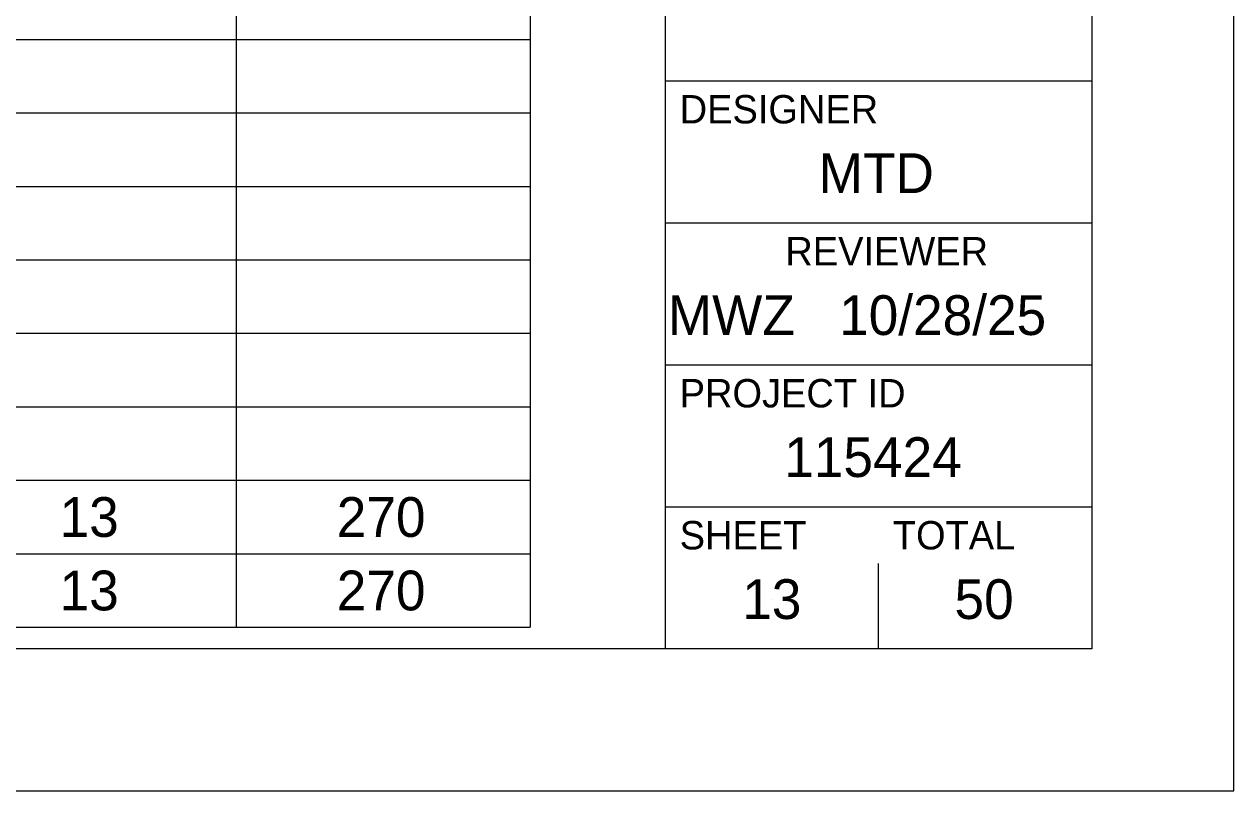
# Model space of a CAD drawing. Extents: x 0 to 34, y 0 to 22.
# Drawn here: x 29.743 to 34, y 0 to 2.699 of the extents above; entities that cross this region are included whole.
import ezdxf

# ---------------------------------------------------------------- set-up
doc = ezdxf.new("R2010")
doc.units = 0
for name, color, linetype in [('Default', 7, 'Continuous'), ('SH_Border', 7, 'Continuous'), ('SH_Cut_Line', 7, 'Continuous'), ('SH_Data', 7, 'Continuous')]:
    doc.layers.add(name, color=color, linetype=linetype)

msp = doc.modelspace()

# ---------------------------------------------------------------- linework, layer by layer
at = {"layer": 'Default'}
for p, q in [((30.4891, 21.5), (30.4891, 0.5761)), ((31.5239, 21.5), (31.5239, 0.5761)), ((1.5, 2.6457), (31.5239, 2.6457)), ((1.5, 2.387), (31.5239, 2.387)), ((1.5, 2.1283), (31.5239, 2.1283)), ((1.5, 1.8696), (31.5239, 1.8696)), ((1.5, 1.6109), (31.5239, 1.6109)), ((1.5, 1.3522), (31.5239, 1.3522)), ((1.5, 1.0935), (31.5239, 1.0935)), ((1.5, 0.8348), (31.5239, 0.8348)), ((1.5, 0.5761), (31.5239, 0.5761))]:
    msp.add_line(p, q, dxfattribs=at)
at = {"layer": 'SH_Border'}
for p, q in [((32, 0.5), (32, 21.5)), ((32, 2.5), (33.5, 2.5)), ((32, 2), (33.5, 2)), ((32, 1.5), (33.5, 1.5)), ((32, 1), (33.5, 1))]:
    msp.add_line(p, q, dxfattribs=at)
msp.add_lwpolyline([(1.5, 21.5), (33.5, 21.5), (33.5, 0.5), (1.5, 0.5)], close=True, dxfattribs=at)
at = {"layer": 'SH_Cut_Line'}
msp.add_lwpolyline([(0, 0), (34, 0), (34, 22), (0, 22)], close=True, dxfattribs=at)
at = {"layer": 'SH_Data'}
for p, q in [((32.75, 0.5), (32.75, 0.8)), ((32.375, 0.675), (32.375, 0.675))]:
    msp.add_line(p, q, dxfattribs=at)

# ---------------------------------------------------------------- texts
at = {"layer": 'Default'}
for s, p in [('13', (29.8677, 0.8941)), ('270', (30.8431, 0.8941)), ('13', (29.8677, 0.6354)), ('270', (30.8431, 0.6354))]:
    msp.add_text(s, height=0.14, dxfattribs=at).set_placement(p)
at = {"layer": 'SH_Data'}
for s, height, p in [('DESIGNER', 0.1, (32.05, 2.35)), ('MTD', 0.14, (32.5391, 2.105)), ('REVIEWER', 0.1, (32.4218, 1.85)), ('10/28/25', 0.14, (32.611, 1.605)), ('MWZ', 0.14, (32.0082, 1.605)), ('PROJECT ID', 0.1, (32.05, 1.35)), ('115424', 0.14, (32.4179, 1.105)), ('SHEET', 0.1, (32.05, 0.85)), ('TOTAL', 0.1, (32.8, 0.85)), ('13', 0.14, (32.27, 0.605)), ('50', 0.14, (33.0171, 0.605))]:
    msp.add_text(s, height=height, dxfattribs=at).set_placement(p)

doc.saveas('drawing.dxf')
